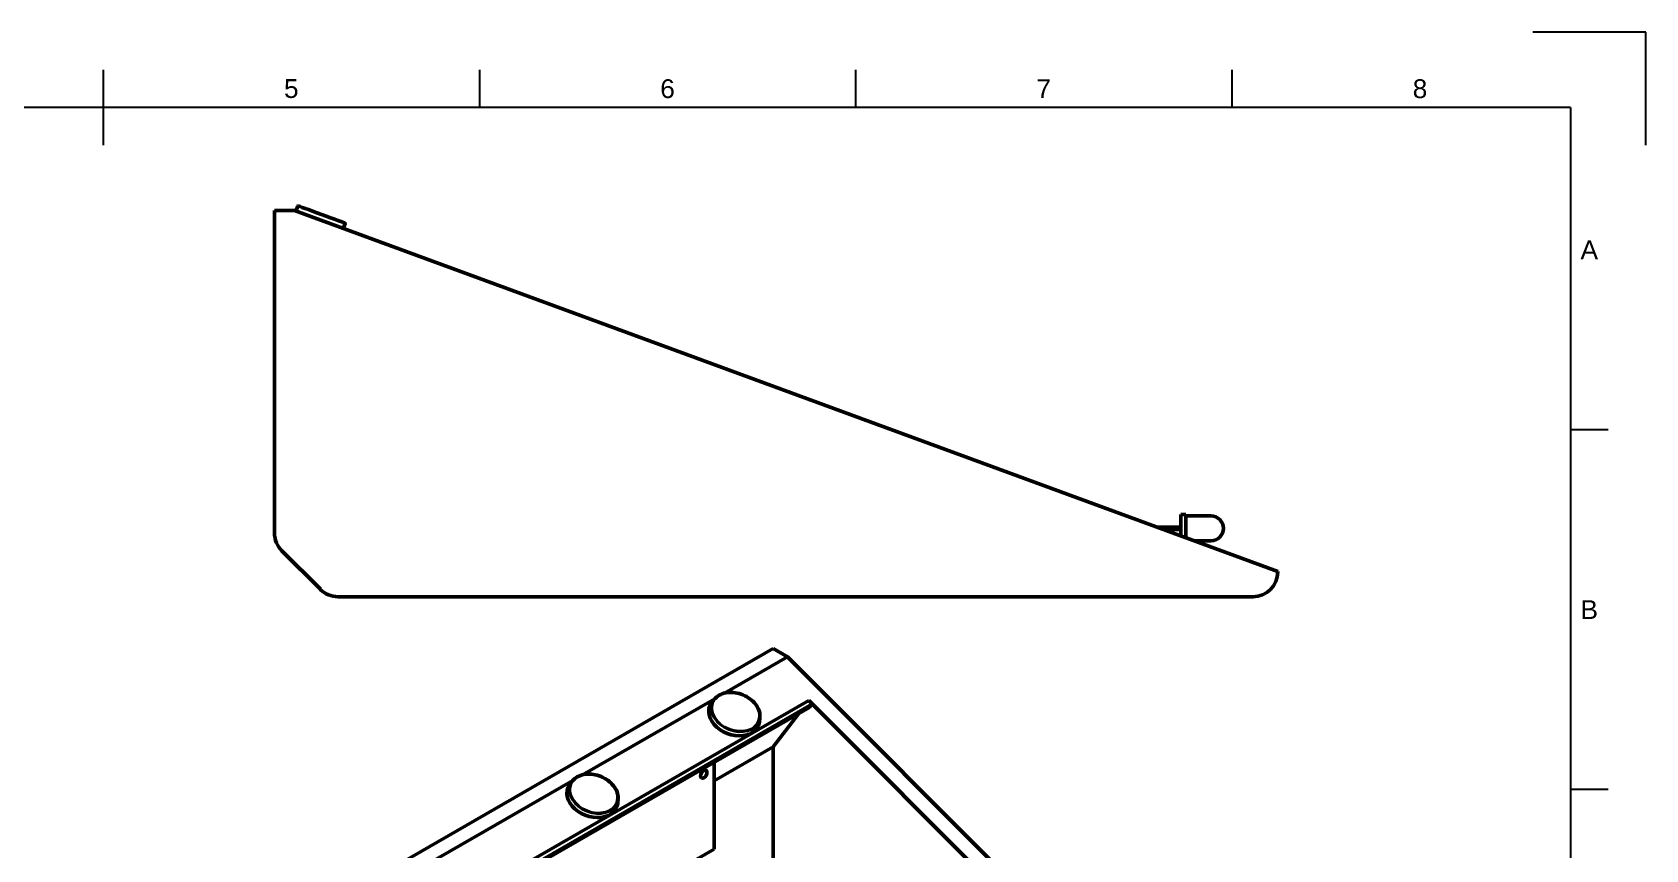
# Model space of a CAD drawing. Header units: millimetres. Extents: x 0 to 420, y 0 to 297.
# Drawn here: x 205.6 to 420, y 188.3 to 297 of the extents above; entities that cross this region are included whole.
import ezdxf
from ezdxf.enums import TextEntityAlignment as Align

# ---------------------------------------------------------------- set-up
doc = ezdxf.new("R2010")
doc.units = ezdxf.units.MM
doc.header["$LTSCALE"] = 0.75
for name, color, linetype, lineweight in [('Border', 7, 'Continuous', 25), ('Visible', 7, 'Continuous', 50), ('Visible Narrow', 7, 'Continuous', 35)]:
    doc.layers.add(name, color=color, linetype=linetype, lineweight=lineweight)
doc.styles.add('FusionTitle', font='')
doc.styles.get('FusionTitle').set_extended_font_data('Arial Unicode MS')

# ---------------------------------------------------------------- blocks, each defined once
blk = doc.blocks.new('ISO_A3_SHEET')
at = {"layer": 'Border'}
for p, q in [((420, 297), (405, 297)), ((420, 282), (420, 297)), ((215, 292), (215, 282)), ((265, 292), (265, 287)), ((315, 292), (315, 287)), ((365, 292), (365, 287)), ((410, 287), (20, 287)), ((410, 287), (410, 10)), ((415, 244.16666), (410, 244.16666)), ((415, 196.33333), (410, 196.33333))]:
    blk.add_line(p, q, dxfattribs=at)
at = {"layer": 'Border', "style": 'FusionTitle'}
for s, p in [('5', (240, 289.5)), ('6', (290, 289.5)), ('7', (340, 289.5)), ('8', (390, 289.5)), ('A', (412.5, 268.08333)), ('B', (412.5, 220.25))]:
    blk.add_text(s, height=2.5, dxfattribs=at).set_placement(p, align=Align.MIDDLE)

msp = doc.modelspace()

# ---------------------------------------------------------------- linework, layer by layer
at = {"layer": 'Visible', "extrusion": (1, -2e-16, 2.967e-13)}
for p, q in [((237.76, 230.42, 66.67), (237.76, 273.3, 66.67)), ((237.76, 273.3, 66.67), (240.43, 273.3, 66.67)), ((371.1, 225.3, 66.67), (240.43, 273.3, 66.67)), ((240.85, 273.88, 53.33), (240.62, 273.23, 53.33)), ((247.14, 271.57, 53.33), (246.91, 270.92, 53.33)), ((358.9, 232.89, 51.62), (358.23, 232.89, 51.62)), ((358.9, 232.7, 51.62), (362.22, 232.7, 51.62)), ((358.23, 231.21, 53.18), (355.03, 231.21, 53.18)), ((358.23, 230.89, 53.18), (355.9, 230.89, 53.18)), ((238.74, 228.06, 66.67), (243.86, 222.95, 66.67)), ((359.95, 229.4, 51.62), (362.22, 229.4, 51.62)), ((371.1, 225.28, 66.67), (371.1, 225.3, 66.67)), ((367.79, 221.97, 66.67), (246.21, 221.97, 66.67))]:
    msp.add_line(p, q, dxfattribs=at)
at = {"layer": 'Visible', "extrusion": (0.707107, -0.407196, 0.578093)}
for p, q in [((304.06, 215.06, -62.48), (209.78, 160.77, 14.6)), ((305.94, 213.97, -60.94), (304.06, 215.06, -62.48)), ((297.55, 209.14, -54.08), (305.94, 213.97, -60.94)), ((305.94, 213.97, -60.94), (398.34, 121.53, -13.04)), ((308.77, 208.17, -56.96), (218.26, 156.05, 17.04)), ((278.7, 198.28, -38.67), (296.27, 208.4, -53.03)), ((308.77, 208.17, -56.96), (309.17, 207.66, -56.83)), ((394.57, 122.33, -12.48), (308.77, 208.17, -56.96)), ((309.17, 207.66, -56.83), (218.74, 155.58, 17.11)), ((308.86, 207.24, -57.5), (218.88, 155.43, 16.06)), ((295.92, 207.83, -51.5), (295.52, 206.82, -52.7)), ((304.06, 201.99, -67.08), (307.44, 206.43, -59.81)), ((309.17, 207.66, -56.83), (308.86, 207.24, -57.5)), ((302.16, 205.4, -51.5), (301.77, 204.39, -52.7)), ((304.06, 201.99, -67.08), (296.21, 197.47, -60.66)), ((304.06, 179.43, -82.97), (304.06, 201.99, -67.08)), ((296.21, 188.42, -56.93), (296.21, 199.96, -48.8)), ((240.98, 176.57, -7.83), (277.41, 197.54, -37.61)), ((277.06, 196.97, -36.09), (276.67, 195.96, -37.29)), ((283.31, 194.54, -36.09), (282.91, 193.53, -37.29)), ((291.3, 185.59, -52.91), (296.21, 188.42, -56.93))]:
    msp.add_line(p, q, dxfattribs=at)
at = {"layer": 'Visible', "extrusion": (-0.707107, 0.407196, -0.578093)}
msp.add_circle((-319.04, -129.8, -99.82), 0.6, dxfattribs=at)
at = {"layer": 'Visible', "extrusion": (2.967e-13, -2e-16, -1)}
for centre, radius, start, end in [((-240.92, 273.86, -53.33), 0.0667, 20.1707, 110.1707), ((-247.08, 271.59, -53.33), 0.0667, 110.1707, 200.1707), ((-362.22, 231.05, -51.62), 1.65, 90, 270), ((-241.1, 230.42, -66.67), 3.33, 315, 0), ((-367.79, 225.28, -66.67), 3.31, 180, 270), ((-246.21, 225.3, -66.67), 3.33, 270, 315)]:
    msp.add_arc(centre, radius, start, end, dxfattribs=at)
at = {"layer": 'Visible', "extrusion": (-0.344817, -0.93867, -1.021e-13)}
msp.add_arc((134.99, 53.33, -340.2), 3.28, 0, 180, dxfattribs=at)
at = {"layer": 'Visible', "extrusion": (-1, 5.4e-15, -2.967e-13)}
for centre, start in [((-231.05, 51.62, -358.23), 56.4026), ((-231.05, 51.62, -358.9), 46.6502)]:
    msp.add_arc(centre, 1.84, start, 180, dxfattribs=at)
at = {"layer": 'Visible', "extrusion": (-0.243823, -0.626999, -0.739881)}
for centre, start, end in [((203.82, -257.32, -163.67), 341.1347, 198.8653), ((203.82, -257.32, -162.67), 187.4634, 196.835), ((203.82, -257.32, -162.67), 343.165, 352.5366), ((190.18, -234.4, -163.67), 341.1347, 198.8653), ((190.18, -234.4, -162.67), 187.4634, 196.835), ((190.18, -234.4, -162.67), 343.165, 352.5366)]:
    msp.add_arc(centre, 3.5, start, end, dxfattribs=at)
at = {"layer": 'Visible'}
for points in [[(295.92, 207.83, -51.5), (296.01, 208.08, -51.73), (296.16, 208.3, -51.97), (296.55, 208.69, -52.41), (296.79, 208.85, -52.62), (297.34, 209.1, -53), (297.65, 209.18, -53.17), (298.3, 209.26, -53.44), (298.65, 209.25, -53.55), (299.34, 209.14, -53.68), (299.69, 209.05, -53.72), (300.35, 208.78, -53.7), (300.67, 208.6, -53.66), (301.23, 208.19, -53.5), (301.48, 207.95, -53.38), (301.88, 207.44, -53.09), (302.04, 207.16, -52.91), (302.25, 206.6, -52.51), (302.3, 206.32, -52.3), (302.28, 205.82, -51.88), (302.24, 205.61, -51.69), (302.16, 205.4, -51.5)], [(277.06, 196.97, -36.09), (277.16, 197.22, -36.32), (277.31, 197.45, -36.55), (277.69, 197.83, -36.99), (277.93, 198, -37.2), (278.48, 198.24, -37.58), (278.79, 198.32, -37.75), (279.45, 198.4, -38.02), (279.79, 198.39, -38.13), (280.49, 198.29, -38.27), (280.84, 198.19, -38.3), (281.5, 197.92, -38.29), (281.81, 197.74, -38.24), (282.37, 197.33, -38.08), (282.62, 197.09, -37.97), (283.03, 196.58, -37.67), (283.19, 196.31, -37.49), (283.39, 195.75, -37.1), (283.44, 195.46, -36.88), (283.43, 194.96, -36.47), (283.38, 194.75, -36.28), (283.31, 194.54, -36.09)]]:
    msp.add_open_spline(points, degree=3, knots=[4.175519, 4.175519, 4.175519, 4.175519, 4.490391, 4.490391, 4.80755, 4.80755, 5.128002, 5.128002, 5.449869, 5.449869, 5.772007, 5.772007, 6.094156, 6.094156, 6.416283, 6.416283, 6.738032, 6.738032, 7.058056, 7.058056, 7.317111, 7.317111, 7.317111, 7.317111], dxfattribs=at)
for points in [[(295.48, 206.69, -52.58), (295.49, 206.73, -52.62), (295.51, 206.77, -52.66), (295.52, 206.82, -52.7)], [(301.77, 204.39, -52.7), (301.75, 204.35, -52.66), (301.73, 204.31, -52.62), (301.71, 204.26, -52.58)], [(276.62, 195.83, -37.17), (276.63, 195.87, -37.21), (276.65, 195.92, -37.25), (276.67, 195.96, -37.29)], [(282.91, 193.53, -37.29), (282.89, 193.49, -37.25), (282.88, 193.45, -37.21), (282.86, 193.41, -37.17)]]:
    msp.add_open_spline(points, degree=3, dxfattribs=at)
at = {"layer": 'Visible Narrow', "extrusion": (-0.243823, -0.626999, -0.739881)}
for centre in [(203.82, -257.32, -164.42), (190.18, -234.4, -164.42)]:
    msp.add_circle(centre, 3.28, dxfattribs=at)
at = {"layer": 'Visible Narrow', "extrusion": (0.243823, 0.626999, 0.739881)}
for centre in [(-203.82, -257.32, 164.36), (-190.18, -234.4, 164.36)]:
    msp.add_arc(centre, 3.35, 360, 180, dxfattribs=at)
at = {"layer": 'Visible Narrow', "extrusion": (-0.243823, -0.626999, -0.739881)}
for centre, start, end in [((203.82, -257.32, -162.74), 176.9017, 180), ((203.82, -257.32, -162.74), 0, 3.0983), ((190.18, -234.4, -162.74), 176.9017, 180), ((190.18, -234.4, -162.74), 0, 3.0983)]:
    msp.add_arc(centre, 3.35, start, end, dxfattribs=at)

# ---------------------------------------------------------------- block references
at = {"layer": 'Border'}
msp.add_blockref('ISO_A3_SHEET', (0, 0), dxfattribs=at)

doc.saveas('drawing.dxf')
